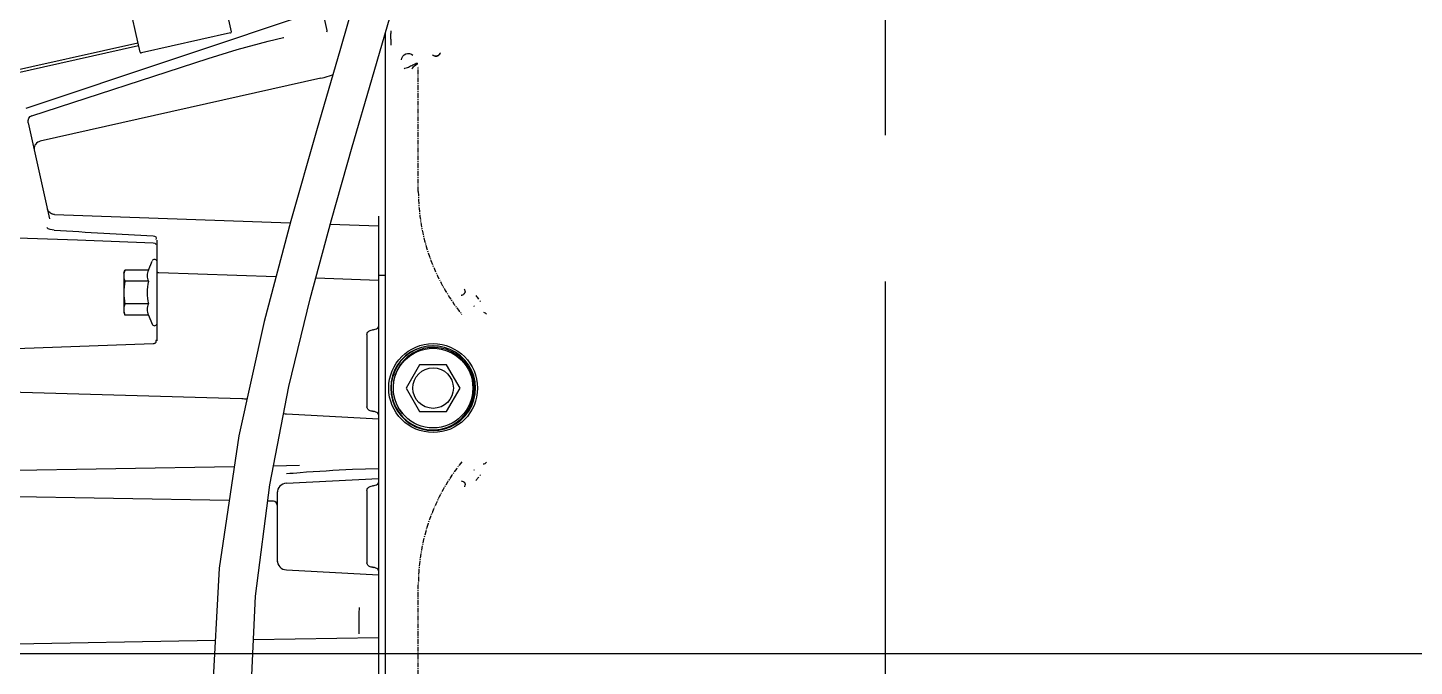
# Model space of a CAD drawing. Header units: metres. Extents: x 27859 to 32645, y 1492 to 8791.
# Drawn here: x 29835.3 to 30191.1, y 5729.2 to 5892.9 of the extents above; entities that cross this region are included whole.
import ezdxf

# ---------------------------------------------------------------- set-up
doc = ezdxf.new("R2010")
doc.units = ezdxf.units.M
doc.linetypes.add('CENTER', pattern=[2, 1.25, -0.25, 0.25, -0.25])
doc.layers.add('E-EQPT', color=190, linetype='Continuous')
doc.layers.add('E-HAT', color=253, linetype='CENTER', lineweight=15)

# ---------------------------------------------------------------- blocks, each defined once
blk = doc.blocks.new('EDG')
at = {"color": 6, "linetype": 'CENTER', "ltscale": 150}
blk.add_line((814.99, -420.5, 1), (814.99, 5130.26, 1), dxfattribs=at)
at = {"color": 0, "linetype": 'CENTER'}
for p, q in [((934.79, 1824.39, 1), (934.79, 1757.26, 1)), ((934.79, 1656.39, 1), (934.79, 1624.38, 1))]:
    blk.add_line(p, q, dxfattribs=at)
at = {"color": 0, "linetype": 'Continuous'}
for p, q in [((943.19, 1789.14, 1), (943.19, 1615.6, 1)), ((944.99, 1687.53, 1), (944.99, 1788.82, 1)), ((977.88, 1788.82, 1), (976.59, 1760.17, 1)), ((985.93, 1753.02, 1), (987.86, 1788.82, 1)), ((986.93, 1771.56, 1), (1064.2, 1772.91, 1)), ((944.99, 1770.82, 1), (977.1, 1771.38, 1)), ((976.59, 1760.17, 1), (972.91, 1731.6, 1)), ((968.62, 1753.45, 1), (944.99, 1754.69, 1)), ((946.57, 1752.77, 1), (946.41, 1752.79, 1)), ((947.99, 1733.06, 1), (947.99, 1751.59, 1)), ((970.99, 1733.41, 1), (970.99, 1751.4, 1)), ((980.82, 1719.06, 1), (985.93, 1753.02, 1)), ((971.98, 1735.83, 1), (973.45, 1735.81, 1)), ((983.32, 1735.63, 1), (1085.52, 1733.85, 1)), ((922.89, 1732.13, 1), (922.74, 1731.6, 1)), ((922.74, 1731.59, 1), (922.74, 1731.6, 1)), ((922.74, 1731.6, 1), (922.74, 1731.6, 1)), ((922.74, 1731.58, 1), (922.74, 1731.59, 1)), ((922.74, 1731.56, 1), (922.74, 1731.58, 1)), ((922.74, 1731.54, 1), (922.74, 1731.56, 1)), ((922.74, 1731.52, 1), (922.74, 1731.54, 1)), ((922.75, 1731.5, 1), (922.74, 1731.52, 1)), ((922.75, 1731.47, 1), (922.75, 1731.5, 1)), ((922.76, 1731.43, 1), (922.75, 1731.47, 1)), ((922.77, 1731.38, 1), (922.76, 1731.43, 1)), ((922.79, 1731.33, 1), (922.77, 1731.38, 1)), ((922.82, 1731.25, 1), (922.79, 1731.33, 1)), ((922.89, 1731.12, 1), (922.82, 1731.25, 1)), ((922.95, 1731.03, 1), (922.89, 1731.12, 1)), ((923, 1730.97, 1), (922.95, 1731.03, 1)), ((923.03, 1730.93, 1), (923, 1730.97, 1)), ((923.06, 1730.9, 1), (923.03, 1730.93, 1)), ((923.09, 1730.88, 1), (923.06, 1730.9, 1)), ((923.11, 1730.86, 1), (923.09, 1730.88, 1)), ((923.13, 1730.84, 1), (923.11, 1730.86, 1)), ((923.14, 1730.83, 1), (923.13, 1730.84, 1)), ((923.15, 1730.83, 1), (923.14, 1730.83, 1)), ((923.16, 1730.82, 1), (923.15, 1730.83, 1)), ((923.16, 1730.82, 1), (923.67, 1730.66, 1)), ((923.16, 1730.82, 1), (923.16, 1730.82, 1)), ((968.62, 1731.2, 1), (944.99, 1729.96, 1)), ((946.41, 1731.86, 1), (946.57, 1731.88, 1)), ((972.91, 1731.6, 1), (967.99, 1706.44, 1)), ((920.42, 1727.78, 1), (920.57, 1727.95, 1)), ((944.99, 1727.51, 1), (951.71, 1727.73, 1)), ((965.24, 1726.7, 1), (971.97, 1726.82, 1)), ((982.02, 1726.99, 1), (1085.52, 1728.8, 1)), ((974.34, 1689.75, 1), (980.82, 1719.06, 1)), ((924.78, 1715.49, 1), (923.61, 1714.5, 1)), ((925.13, 1716.01, 1), (923.87, 1715.08, 1)), ((926.09, 1716.3, 1), (924.78, 1715.49, 1)), ((926.51, 1716.76, 1), (925.13, 1716.01, 1)), ((927.5, 1716.92, 1), (926.09, 1716.3, 1)), ((927.98, 1717.3, 1), (926.51, 1716.76, 1)), ((928.98, 1717.32, 1), (927.5, 1716.92, 1)), ((929.51, 1717.62, 1), (927.98, 1717.3, 1)), ((930.51, 1717.51, 1), (928.98, 1717.32, 1)), ((930.99, 1717.72, 1), (929.51, 1717.62, 1)), ((932.05, 1717.48, 1), (930.51, 1717.51, 1)), ((932.48, 1717.62, 1), (930.99, 1717.72, 1)), ((933.58, 1717.23, 1), (932.05, 1717.48, 1)), ((934.01, 1717.3, 1), (932.48, 1717.62, 1)), ((935.05, 1716.75, 1), (933.58, 1717.23, 1)), ((935.48, 1716.76, 1), (934.01, 1717.3, 1)), ((936.43, 1716.08, 1), (935.05, 1716.75, 1)), ((936.85, 1716.01, 1), (935.48, 1716.76, 1)), ((937.71, 1715.21, 1), (936.43, 1716.08, 1)), ((938.11, 1715.08, 1), (936.85, 1716.01, 1)), ((938.85, 1714.16, 1), (937.71, 1715.21, 1)), ((921.82, 1712.71, 1), (921.07, 1711.33, 1)), ((921.74, 1712.06, 1), (921.1, 1710.67, 1)), ((922.59, 1713.35, 1), (921.74, 1712.06, 1)), ((922.76, 1713.96, 1), (921.82, 1712.71, 1)), ((923.61, 1714.5, 1), (922.59, 1713.35, 1)), ((923.87, 1715.08, 1), (922.76, 1713.96, 1)), ((927.53, 1712.82, 1), (924.06, 1706.82, 1)), ((934.46, 1712.82, 1), (927.53, 1712.82, 1)), ((937.92, 1706.82, 1), (934.46, 1712.82, 1)), ((939.22, 1713.97, 1), (938.11, 1715.08, 1)), ((938.78, 1713.42, 1), (938.6, 1713.6, 1)), ((939.67, 1712.23, 1), (938.78, 1713.42, 1)), ((939.83, 1712.96, 1), (938.85, 1714.16, 1)), ((940.16, 1712.72, 1), (939.22, 1713.97, 1)), ((940.38, 1710.91, 1), (939.67, 1712.23, 1)), ((940.63, 1711.63, 1), (939.83, 1712.96, 1)), ((940.9, 1711.34, 1), (940.16, 1712.72, 1)), ((941.22, 1710.2, 1), (940.63, 1711.63, 1)), ((968.62, 1713.45, 1), (944.99, 1714.69, 1)), ((946.57, 1712.77, 1), (946.41, 1712.79, 1)), ((947.99, 1693.06, 1), (947.99, 1711.59, 1)), ((920.21, 1708.33, 1), (920.11, 1706.77, 1)), ((920.53, 1709.86, 1), (920.21, 1708.33, 1)), ((920.66, 1709.2, 1), (920.43, 1707.68, 1)), ((921.07, 1711.33, 1), (920.53, 1709.86, 1)), ((921.1, 1710.67, 1), (920.66, 1709.2, 1)), ((940.89, 1709.51, 1), (940.38, 1710.91, 1)), ((941.2, 1708.04, 1), (940.89, 1709.51, 1)), ((941.45, 1709.88, 1), (940.9, 1711.34, 1)), ((941.28, 1706.55, 1), (941.2, 1708.04, 1)), ((941.61, 1708.7, 1), (941.22, 1710.2, 1)), ((941.78, 1708.35, 1), (941.45, 1709.88, 1)), ((941.77, 1707.16, 1), (941.61, 1708.7, 1)), ((941.88, 1706.79, 1), (941.78, 1708.35, 1)), ((980.05, 1709.6, 1), (1050.29, 1707.54, 1)), ((920.11, 1706.77, 1), (920.23, 1705.22, 1)), ((920.23, 1705.22, 1), (920.57, 1703.7, 1)), ((920.43, 1707.68, 1), (920.43, 1706.15, 1)), ((920.43, 1706.15, 1), (920.65, 1704.63, 1)), ((920.65, 1704.63, 1), (921.09, 1703.16, 1)), ((924.06, 1706.82, 1), (927.53, 1700.82, 1)), ((934.46, 1700.82, 1), (937.92, 1706.82, 1)), ((940.8, 1703.59, 1), (941.15, 1705.05, 1)), ((941.15, 1705.05, 1), (941.28, 1706.55, 1)), ((941.42, 1703.7, 1), (941.76, 1705.23, 1)), ((941.44, 1704.08, 1), (941.72, 1705.61, 1)), ((941.72, 1705.61, 1), (941.77, 1707.16, 1)), ((941.76, 1705.23, 1), (941.88, 1706.79, 1)), ((967.99, 1706.44, 1), (962.56, 1683.97, 1)), ((920.57, 1703.7, 1), (921.12, 1702.24, 1)), ((921.09, 1703.16, 1), (921.73, 1701.78, 1)), ((921.12, 1702.24, 1), (921.88, 1700.88, 1)), ((921.73, 1701.78, 1), (922.57, 1700.5, 1)), ((921.88, 1700.88, 1), (922.83, 1699.64, 1)), ((938.54, 1699.72, 1), (939.48, 1700.89, 1)), ((939.15, 1699.64, 1), (940.1, 1700.88, 1)), ((939.34, 1699.94, 1), (940.24, 1701.22, 1)), ((939.48, 1700.89, 1), (940.24, 1702.2, 1)), ((940.1, 1700.88, 1), (940.86, 1702.24, 1)), ((940.24, 1702.2, 1), (940.8, 1703.59, 1)), ((940.24, 1701.22, 1), (940.94, 1702.61, 1)), ((940.86, 1702.24, 1), (941.42, 1703.7, 1)), ((940.94, 1702.61, 1), (941.44, 1704.08, 1)), ((922.57, 1700.5, 1), (923.58, 1699.35, 1)), ((922.83, 1699.64, 1), (923.95, 1698.55, 1)), ((923.58, 1699.35, 1), (924.75, 1698.37, 1)), ((923.95, 1698.55, 1), (925.21, 1697.62, 1)), ((924.75, 1698.37, 1), (926.04, 1697.57, 1)), ((925.21, 1697.62, 1), (926.6, 1696.89, 1)), ((926.04, 1697.57, 1), (927.44, 1696.96, 1)), ((927.53, 1700.82, 1), (934.46, 1700.82, 1)), ((934.85, 1697.15, 1), (936.2, 1697.82, 1)), ((935.4, 1696.89, 1), (936.78, 1697.62, 1)), ((935.7, 1697.06, 1), (937.05, 1697.84, 1)), ((936.2, 1697.82, 1), (937.44, 1698.69, 1)), ((936.78, 1697.62, 1), (938.04, 1698.54, 1)), ((937.05, 1697.84, 1), (938.27, 1698.81, 1)), ((937.44, 1698.69, 1), (938.54, 1699.72, 1)), ((938.04, 1698.54, 1), (939.15, 1699.64, 1)), ((938.27, 1698.81, 1), (939.34, 1699.94, 1)), ((926.6, 1696.89, 1), (928.07, 1696.37, 1)), ((927.44, 1696.96, 1), (928.9, 1696.56, 1)), ((928.07, 1696.37, 1), (929.61, 1696.06, 1)), ((928.9, 1696.56, 1), (930.41, 1696.38, 1)), ((929.37, 1696.11, 1), (930.85, 1695.98, 1)), ((929.61, 1696.06, 1), (931.17, 1695.98, 1)), ((930.41, 1696.38, 1), (931.93, 1696.42, 1)), ((930.85, 1695.98, 1), (932.4, 1696.06, 1)), ((931.17, 1695.98, 1), (932.73, 1696.12, 1)), ((931.93, 1696.42, 1), (933.42, 1696.68, 1)), ((932.4, 1696.06, 1), (933.93, 1696.37, 1)), ((932.73, 1696.12, 1), (934.25, 1696.48, 1)), ((933.42, 1696.68, 1), (934.85, 1697.15, 1)), ((933.93, 1696.37, 1), (935.4, 1696.89, 1)), ((934.25, 1696.48, 1), (935.7, 1697.06, 1)), ((1001.89, 1676.79, 1), (1001.89, 1694.66, 1)), ((1050.33, 1697.07, 1), (1002.86, 1695.4, 1)), ((946.41, 1691.86, 1), (946.57, 1691.88, 1)), ((1004.06, 1688.1, 1), (1003.09, 1690.42, 1)), ((944.99, 1662.69, 1), (944.99, 1687.52, 1)), ((967.53, 1663.95, 1), (974.34, 1689.75, 1)), ((1004.06, 1688.1, 1), (1010.07, 1688.1, 1)), ((1010.39, 1687.32, 1), (1010.07, 1688.1, 1)), ((1010.39, 1677.32, 1), (1010.39, 1687.32, 1)), ((962.56, 1683.97, 1), (957.07, 1663.64, 1)), ((1004.06, 1685.21, 1), (1010.07, 1685.21, 1)), ((922.78, 1682.08, 1), (922.79, 1682.1, 1)), ((922.78, 1682.06, 1), (922.78, 1682.08, 1)), ((922.78, 1682.05, 1), (922.78, 1682.06, 1)), ((922.78, 1682.04, 1), (922.78, 1682.05, 1)), ((922.78, 1682.04, 1), (922.78, 1682.04, 1)), ((922.79, 1682.13, 1), (922.8, 1682.16, 1)), ((922.79, 1682.1, 1), (922.79, 1682.13, 1)), ((922.8, 1682.2, 1), (922.82, 1682.24, 1)), ((922.8, 1682.16, 1), (922.8, 1682.2, 1)), ((922.82, 1682.24, 1), (922.84, 1682.3, 1)), ((922.84, 1682.3, 1), (922.87, 1682.38, 1)), ((922.87, 1682.38, 1), (922.93, 1682.51, 1)), ((922.93, 1682.51, 1), (922.99, 1682.6, 1)), ((922.99, 1682.6, 1), (923.03, 1682.65, 1)), ((923.03, 1682.65, 1), (923.06, 1682.68, 1)), ((923.06, 1682.68, 1), (923.09, 1682.71, 1)), ((923.09, 1682.71, 1), (923.11, 1682.73, 1)), ((923.11, 1682.73, 1), (923.13, 1682.75, 1)), ((923.13, 1682.75, 1), (923.15, 1682.77, 1)), ((923.15, 1682.77, 1), (923.16, 1682.78, 1)), ((923.16, 1682.78, 1), (923.18, 1682.79, 1)), ((923.18, 1682.79, 1), (923.18, 1682.8, 1)), ((923.18, 1682.8, 1), (923.19, 1682.8, 1)), ((923.19, 1682.8, 1), (923.2, 1682.8, 1)), ((944.99, 1677.82, 1), (943.19, 1677.82, 1)), ((944.99, 1679.19, 1), (961.12, 1678.63, 1)), ((971.31, 1678.27, 1), (1001.41, 1677.22, 1)), ((1001.89, 1668.92, 1), (1001.89, 1676.72, 1)), ((1004.06, 1676.55, 1), (1003.09, 1674.23, 1)), ((1004.06, 1679.44, 1), (1010.07, 1679.44, 1)), ((1004.06, 1676.55, 1), (1010.07, 1676.55, 1)), ((1010.39, 1677.32, 1), (1010.07, 1676.55, 1)), ((1002.43, 1669.65, 1), (1002.04, 1670.02, 1)), ((1002.86, 1669.53, 1), (1002.43, 1669.65, 1)), ((1022.27, 1668.84, 1), (1002.86, 1669.53, 1)), ((1044.01, 1668.05, 1), (1022.27, 1668.84, 1)), ((957.37, 1664.76, 1), (944.99, 1665.19, 1)), ((957.07, 1663.64, 1), (951.74, 1644.99, 1)), ((960.94, 1640.81, 1), (967.53, 1663.95, 1)), ((1028.16, 1662.28, 1), (967.65, 1664.4, 1)), ((1028.16, 1662.28, 1), (1028.31, 1662.27, 1)), ((1028.31, 1662.27, 1), (1028.6, 1662.22, 1)), ((1028.6, 1662.22, 1), (1028.89, 1662.12, 1)), ((1028.89, 1662.12, 1), (1029.16, 1661.98, 1)), ((1029.16, 1661.98, 1), (1029.39, 1661.8, 1)), ((1029.39, 1661.8, 1), (1029.59, 1661.61, 1)), ((1034.91, 1638.78, 1), (1029.43, 1663.4, 1)), ((1029.59, 1661.61, 1), (1029.75, 1661.4, 1)), ((1029.75, 1661.4, 1), (1029.87, 1661.19, 1)), ((1029.87, 1661.19, 1), (1029.96, 1660.98, 1)), ((1029.96, 1660.98, 1), (1029.98, 1660.92, 1)), ((951.74, 1644.99, 1), (946.7, 1627.7, 1)), ((954.79, 1619.72, 1), (960.94, 1640.81, 1)), ((959.77, 1627.36, 1), (1031.84, 1643.53, 1)), ((1033.96, 1636.97, 1), (988.74, 1622.3, 1)), ((1034.03, 1637, 1), (1033.94, 1636.96, 1)), ((1034.37, 1637.21, 1), (1034.03, 1637, 1)), ((1034.72, 1637.62, 1), (1034.37, 1637.21, 1)), ((1034.92, 1638.19, 1), (1034.72, 1637.62, 1)), ((1034.91, 1638.78, 1), (1034.92, 1638.19, 1)), ((959.44, 1609.76, 1), (1035.55, 1635.15, 1)), ((946.7, 1627.7, 1), (942.01, 1611.53, 1)), ((958.93, 1627.16, 1), (956.77, 1626.49, 1)), ((959.77, 1627.36, 1), (958.93, 1627.16, 1)), ((1043.64, 1627.3, 1), (1006.57, 1618.98, 1)), ((1043.8, 1626.57, 1), (1006.73, 1618.25, 1)), ((929.66, 1621.54, 1), (929.66, 1621.54, 1)), ((929.66, 1621.54, 1), (929.66, 1621.54, 1)), ((929.66, 1621.54, 1), (929.67, 1621.54, 1)), ((929.67, 1621.54, 1), (929.68, 1621.55, 1)), ((929.68, 1621.55, 1), (929.69, 1621.55, 1)), ((929.69, 1621.55, 1), (929.7, 1621.56, 1)), ((929.7, 1621.56, 1), (929.72, 1621.57, 1)), ((929.72, 1621.57, 1), (929.74, 1621.58, 1)), ((929.74, 1621.58, 1), (929.77, 1621.6, 1)), ((929.77, 1621.6, 1), (929.81, 1621.61, 1)), ((929.81, 1621.61, 1), (929.86, 1621.63, 1)), ((929.86, 1621.63, 1), (929.89, 1621.64, 1)), ((929.89, 1621.64, 1), (929.94, 1621.66, 1)), ((929.94, 1621.66, 1), (930.07, 1621.69, 1)), ((930.07, 1621.69, 1), (930.11, 1621.69, 1)), ((930.11, 1621.69, 1), (930.15, 1621.7, 1)), ((930.15, 1621.7, 1), (930.2, 1621.7, 1)), ((930.2, 1621.7, 1), (930.23, 1621.7, 1)), ((930.23, 1621.7, 1), (930.26, 1621.7, 1)), ((930.26, 1621.7, 1), (930.29, 1621.7, 1)), ((930.29, 1621.7, 1), (930.3, 1621.7, 1)), ((930.3, 1621.7, 1), (930.32, 1621.7, 1)), ((930.32, 1621.7, 1), (930.33, 1621.7, 1)), ((930.33, 1621.7, 1), (930.33, 1621.7, 1)), ((930.33, 1621.7, 1), (930.34, 1621.7, 1)), ((930.34, 1621.7, 1), (930.34, 1621.7, 1)), ((930.34, 1621.7, 1), (930.34, 1621.7, 1)), ((949.19, 1600.24, 1), (954.79, 1619.72, 1)), ((981.31, 1620.01, 1), (973.32, 1617.83, 1)), ((988.74, 1622.3, 1), (981.31, 1620.01, 1)), ((983.01, 1615.72, 1), (1005.84, 1620.85, 1)), ((1006.18, 1620.72, 1), (1017.6, 1569.4, 1)), ((941.87, 1617.35, 1), (941.88, 1618.09, 1)), ((958.24, 1615.32, 1), (958.32, 1615.51, 1)), ((969.39, 1616.9, 1), (969.32, 1616.89, 1)), ((973.32, 1617.83, 1), (969.39, 1616.9, 1)), ((982.76, 1615.46, 1), (994.18, 1564.15, 1)), ((958.26, 1615.11, 1), (958.24, 1615.32, 1)), ((959.44, 1609.76, 1), (958.25, 1615.13, 1))]:
    blk.add_line(p, q, dxfattribs=at)
at = {"color": 0}
blk.add_line((130, 1775, 1), (1499.99, 1775, 1), dxfattribs=at)
at = {"color": 0, "linetype": 'Continuous'}
for radius in [11.4, 10.2, 5.2]:
    blk.add_circle((930.99, 1706.82, 1), radius, dxfattribs=at)
at = {"color": 0, "linetype": 'CENTER'}
for centre, start, end in [((884.79, 1757.26, 1), 320.9185, 0), ((884.79, 1656.39, 1), 0, 39.0815)]:
    blk.add_arc(centre, 50, start, end, dxfattribs=at)
at = {"color": 0, "linetype": 'Continuous'}
for centre, radius, start, end in [((968.49, 1750.95, 1), 2.5, 0, 87), ((971.99, 1736.83, 1), 1, 179.9997, 269), ((968.49, 1733.7, 1), 2.5, 273, 0), ((857.61, 1778.39, 1), 78.64, 321.6884, 321.9764), ((852.07, 1782.73, 1), 85.67, 321.9756, 322.2406), ((849.27, 1784.9, 1), 89.21, 322.2398, 322.4899), ((946.59, 1706.82, 1), 35.57, 140.9313, 141.3193), ((995.62, 1216.49, 1), 512.92, 93.0169, 93.4077), ((968.49, 1710.95, 1), 2.5, 70.1057, 87), ((1002.49, 1690.18, 1), 0.649, 22.5, 157.5), ((1006.8, 1686.57, 1), 3.6, 11.8964, 12.8009), ((946.59, 1706.82, 1), 35.56, 218.6812, 219.0687), ((853.36, 1631.92, 1), 84.04, 37.4959, 38.2993), ((946.59, 1706.82, 1), 33.53, 218.6812, 219.0687), ((1001.39, 1676.72, 1), 0.5, 0, 88), ((1002.49, 1674.47, 1), 0.649, 202.5, 337.5), ((601.6, -5556.77, 1), 7235.69, 86.619926, 86.821019), ((930.27, 1620.65, 1), 1.07, 124.895, 134.6479), ((930.25, 1620.38, 1), 1.32, 74.4491, 86.0001), ((1146.43, 1616.84, 1), 204.56, 179.8574, 180.058), ((1253.81, 1617.17, 1), 311.94, 180.0978, 180.2289), ((659.58, 1618.95, 1), 282.3, 359.8258, 359.9787), ((716.72, 1615.01, 1), 225.16, 0.042, 0.2308)]:
    blk.add_arc(centre, radius, start, end, dxfattribs=at)
for points, knots in [([(949.96, 1769.87, 1), (949.97, 1769.79, 1), (949.98, 1769.62, 1), (949.98, 1769.45, 1), (949.99, 1769.36, 1)], [0, 0, 0, 0, 0.470189, 1, 1, 1, 1]), ([(949.99, 1768.18, 1), (949.99, 1767.82, 1), (949.99, 1766.13, 1), (950.01, 1764.43, 1), (949.86, 1763.11, 1)], [0, 0, 0, 0, 0.213631, 1, 1, 1, 1]), ([(944.99, 1753.66, 1), (944.99, 1753.59, 1), (945.15, 1753.19, 1), (945.57, 1753, 1), (945.9, 1752.9, 1)], [0, 0, 0, 0, 0.169383, 1, 1, 1, 1]), ([(945.9, 1752.9, 1), (945.98, 1752.87, 1), (946.15, 1752.82, 1), (946.33, 1752.8, 1), (946.41, 1752.79, 1)], [0, 0, 0, 0, 0.49406, 1, 1, 1, 1]), ([(946.57, 1752.77, 1), (946.78, 1752.75, 1), (947.41, 1752.64, 1), (947.99, 1752.03, 1), (947.99, 1751.59, 1)], [0, 0, 0, 0, 0.321562, 1, 1, 1, 1]), ([(947.99, 1733.06, 1), (947.99, 1732.62, 1), (947.41, 1732.01, 1), (946.78, 1731.9, 1), (946.57, 1731.88, 1)], [0, 0, 0, 0, 0.678433, 1, 1, 1, 1]), ([(946.41, 1731.86, 1), (946.22, 1731.84, 1), (945.7, 1731.72, 1), (944.99, 1731.37, 1), (944.99, 1730.99, 1)], [0, 0, 0, 0, 0.343991, 1, 1, 1, 1]), ([(944.99, 1713.66, 1), (944.99, 1713.59, 1), (945.15, 1713.19, 1), (945.57, 1713, 1), (945.9, 1712.9, 1)], [0, 0, 0, 0, 0.169383, 1, 1, 1, 1]), ([(945.9, 1712.9, 1), (945.98, 1712.87, 1), (946.15, 1712.82, 1), (946.33, 1712.8, 1), (946.41, 1712.79, 1)], [0, 0, 0, 0, 0.49406, 1, 1, 1, 1]), ([(946.57, 1712.77, 1), (946.78, 1712.75, 1), (947.41, 1712.64, 1), (947.99, 1712.03, 1), (947.99, 1711.59, 1)], [0, 0, 0, 0, 0.321564, 1, 1, 1, 1]), ([(1002.36, 1695.28, 1), (1002.27, 1695.24, 1), (1002.11, 1695.15, 1), (1002.02, 1694.97, 1), (1002.02, 1694.89, 1)], [0, 0, 0, 0, 0.53581, 1, 1, 1, 1]), ([(1002.02, 1694.89, 1), (1002.02, 1694.86, 1), (1002.03, 1694.79, 1), (1002.06, 1694.73, 1), (1002.07, 1694.7, 1)], [0, 0, 0, 0, 0.46466, 1, 1, 1, 1]), ([(1002.07, 1694.7, 1), (1002.08, 1694.68, 1), (1002.1, 1694.65, 1), (1002.13, 1694.61, 1), (1002.14, 1694.6, 1)], [0, 0, 0, 0, 0.476367, 1, 1, 1, 1]), ([(1002.86, 1695.4, 1), (1002.78, 1695.4, 1), (1002.6, 1695.37, 1), (1002.44, 1695.32, 1), (1002.36, 1695.28, 1)], [0, 0, 0, 0, 0.481569, 1, 1, 1, 1]), ([(946.41, 1691.86, 1), (946.22, 1691.84, 1), (945.7, 1691.72, 1), (944.99, 1691.37, 1), (944.99, 1690.99, 1)], [0, 0, 0, 0, 0.343991, 1, 1, 1, 1]), ([(947.99, 1693.06, 1), (947.99, 1692.62, 1), (947.41, 1692.01, 1), (946.78, 1691.9, 1), (946.57, 1691.88, 1)], [0, 0, 0, 0, 0.678445, 1, 1, 1, 1]), ([(1004.06, 1685.21, 1), (1004.24, 1685.67, 1), (1004.51, 1686.65, 1), (1004.24, 1687.64, 1), (1004.06, 1688.1, 1)], [0, 0, 0, 0, 0.5, 1, 1, 1, 1]), ([(1010.07, 1685.21, 1), (1010.12, 1685.33, 1), (1010.3, 1685.79, 1), (1010.39, 1686.29, 1), (1010.39, 1686.65, 1)], [0, 0, 0, 0, 0.257235, 1, 1, 1, 1]), ([(922.78, 1682.04, 1), (922.78, 1681.94, 1), (922.81, 1681.74, 1), (922.89, 1681.55, 1), (922.94, 1681.47, 1)], [0, 0, 0, 0, 0.50865, 1, 1, 1, 1]), ([(923.78, 1682.99, 1), (923.69, 1682.98, 1), (923.49, 1682.93, 1), (923.31, 1682.84, 1), (923.21, 1682.78, 1)], [0, 0, 0, 0, 0.432509, 1, 1, 1, 1]), ([(1004.06, 1676.55, 1), (1004.24, 1677.01, 1), (1004.51, 1677.99, 1), (1004.24, 1678.98, 1), (1004.06, 1679.44, 1)], [0, 0, 0, 0, 0.5, 1, 1, 1, 1]), ([(1010.39, 1677.99, 1), (1010.39, 1678.12, 1), (1010.36, 1678.61, 1), (1010.22, 1679.09, 1), (1010.07, 1679.44, 1)], [0, 0, 0, 0, 0.245295, 1, 1, 1, 1]), ([(1010.07, 1676.55, 1), (1010.12, 1676.67, 1), (1010.3, 1677.13, 1), (1010.39, 1677.63, 1), (1010.39, 1677.99, 1)], [0, 0, 0, 0, 0.257235, 1, 1, 1, 1]), ([(1002.86, 1667.78, 1), (1002.62, 1667.8, 1), (1002.08, 1667.88, 1), (1002.04, 1668.52, 1), (1002.18, 1668.68, 1)], [0, 0, 0, 0, 0.533507, 1, 1, 1, 1]), ([(1031.84, 1643.53, 1), (1032.28, 1643.63, 1), (1033.13, 1644.16, 1), (1033.39, 1645.11, 1), (1033.39, 1645.57, 1)], [0, 0, 0, 0, 0.495951, 1, 1, 1, 1]), ([(936.43, 1624.92, 1), (936.09, 1624.62, 1), (935.91, 1624.11, 1), (934.91, 1623.69, 1), (935.02, 1623.51, 1)], [0, 0, 0, 0, 0.684006, 1, 1, 1, 1]), ([(938.43, 1624.92, 1), (938.37, 1624.74, 1), (937.57, 1624.74, 1), (936.78, 1624.12, 1), (935.84, 1623.85, 1), (935.19, 1623.4, 1), (935.02, 1623.51, 1)], [0, 0, 0, 0, 0.152603, 0.49529, 0.837021, 1, 1, 1, 1]), ([(939.07, 1622.65, 1), (939.07, 1622.03, 1), (938.19, 1620.67, 1), (936.62, 1621.01, 1), (936.17, 1621.45, 1)], [0, 0, 0, 0, 0.5, 1, 1, 1, 1]), ([(929.17, 1621.03, 1), (929.15, 1620.99, 1), (929.12, 1620.92, 1), (929.1, 1620.85, 1), (929.08, 1620.82, 1)], [0, 0, 0, 0, 0.503471, 1, 1, 1, 1]), ([(929.42, 1621.35, 1), (929.37, 1621.3, 1), (929.28, 1621.2, 1), (929.2, 1621.09, 1), (929.17, 1621.03, 1)], [0, 0, 0, 0, 0.50365, 1, 1, 1, 1]), ([(929.52, 1621.42, 1), (929.46, 1621.35, 1), (929.35, 1621.22, 1), (929.28, 1621.06, 1), (929.26, 1620.98, 1)], [0, 0, 0, 0, 0.507217, 1, 1, 1, 1]), ([(929.89, 1621.64, 1), (929.8, 1621.61, 1), (929.63, 1621.53, 1), (929.49, 1621.42, 1), (929.42, 1621.35, 1)], [0, 0, 0, 0, 0.499029, 1, 1, 1, 1]), ([(930.11, 1621.69, 1), (930.07, 1621.69, 1), (930, 1621.67, 1), (929.93, 1621.65, 1), (929.89, 1621.64, 1)], [0, 0, 0, 0, 0.500168, 1, 1, 1, 1]), ([(930.34, 1621.7, 1), (930.3, 1621.7, 1), (930.22, 1621.7, 1), (930.15, 1621.7, 1), (930.11, 1621.69, 1)], [0, 0, 0, 0, 0.500662, 1, 1, 1, 1]), ([(930.92, 1621.41, 1), (930.85, 1621.49, 1), (930.66, 1621.61, 1), (930.45, 1621.68, 1), (930.34, 1621.69, 1)], [0, 0, 0, 0, 0.49257, 1, 1, 1, 1]), ([(931.15, 1621.34, 1), (931.08, 1621.41, 1), (930.91, 1621.54, 1), (930.71, 1621.62, 1), (930.6, 1621.65, 1)], [0, 0, 0, 0, 0.492552, 1, 1, 1, 1]), ([(1006.18, 1620.72, 1), (1006.16, 1620.8, 1), (1006, 1620.87, 1), (1005.88, 1620.86, 1), (1005.84, 1620.85, 1)], [0, 0, 0, 0, 0.692679, 1, 1, 1, 1]), ([(983.01, 1615.72, 1), (982.97, 1615.71, 1), (982.85, 1615.68, 1), (982.74, 1615.55, 1), (982.76, 1615.46, 1)], [0, 0, 0, 0, 0.30747, 1, 1, 1, 1])]:
    blk.add_open_spline(points, degree=3, knots=knots, dxfattribs=at)
for points in [[(949.99, 1769.36, 1), (950, 1768.97, 1), (949.99, 1768.57, 1), (949.99, 1768.18, 1)], [(918.14, 1726.26, 1), (917.82, 1726.23, 1), (917.48, 1726.06, 1), (917.31, 1725.8, 1)], [(951.71, 1727.7, 1), (956.18, 1727.93, 1), (960.66, 1728.24, 1), (965.13, 1728.51, 1)], [(978.74, 1709.65, 1), (979.18, 1709.63, 1), (979.62, 1709.61, 1), (980.05, 1709.6, 1)], [(918.1, 1687.39, 1), (917.79, 1687.4, 1), (917.47, 1687.6, 1), (917.31, 1687.85, 1)], [(1010.31, 1687.37, 1), (1010.25, 1687.62, 1), (1010.17, 1687.86, 1), (1010.07, 1688.1, 1)], [(1010.39, 1686.65, 1), (1010.39, 1686.88, 1), (1010.37, 1687.1, 1), (1010.32, 1687.31, 1)], [(1004.38, 1682.32, 1), (1004.38, 1683.29, 1), (1004.25, 1684.26, 1), (1004.06, 1685.21, 1)], [(1010.39, 1682.32, 1), (1010.39, 1683.29, 1), (1010.27, 1684.26, 1), (1010.07, 1685.21, 1)], [(1004.06, 1679.44, 1), (1004.25, 1680.39, 1), (1004.38, 1681.36, 1), (1004.38, 1682.32, 1)], [(1010.07, 1679.44, 1), (1010.27, 1680.39, 1), (1010.39, 1681.36, 1), (1010.39, 1682.32, 1)], [(1028.21, 1666.33, 1), (1028.9, 1666.29, 1), (1029.65, 1666.11, 1), (1030.16, 1665.66, 1)], [(1028.31, 1662.27, 1), (1028.55, 1662.25, 1), (1028.78, 1662.18, 1), (1029, 1662.07, 1)], [(1029, 1662.07, 1), (1029.26, 1661.93, 1), (1029.49, 1661.74, 1), (1029.67, 1661.51, 1)]]:
    blk.add_open_spline(points, degree=3, dxfattribs=at)

msp = doc.modelspace()

# ---------------------------------------------------------------- hatches: boundary and pattern name
at = {"layer": 'E-HAT', "linetype": 'Continuous'}
h = msp.add_hatch(dxfattribs=at)
h.set_pattern_fill('AR-CONC', color=8, scale=40, angle=90)
h.set_pattern_definition([(140, (30868.3, 2757.35), (25.101, 286.904), [30, -330]), (85, (30868.3, 2757.35), (-300.877, -55.5), [24, -264]), (190.4514, (30870.4, 2781.26), (-275.776, 231.404), [25.496, -280.457]), (136.184, (30788.3, 2757.35), (66.208, 426.897), [45, -495]), (186.636, (30793.8, 2792.93), (-389.647, 373.865), [38.244, -420.686]), (81.184, (30788.3, 2757.35), (-389.647, 373.865), [36, -396]), (111, (30808.3, 2797.35), (161.0476, 238.763), [30, -330]), (56, (30808.3, 2797.35), (-290.06, 97.326), [24, -264]), (161.4514, (30821.72, 2817.25), (-129.012, 336.089), [25.496, -280.457]), (127.5, (30868.3, 2757.35), (-133.1575, 4.864), [0, -260.8, 0, -268, 0, -265]), (97.5, (30868.3, 2757.35), (-157.7647, 105.2278), [0, -152.8, 0, -254.8, 0, -101]), (57.5, (30868.3, 2668.15), (9.022, 213.529), [0, -100, 0, -312, 0, -414]), (47.5, (30868.3, 2628.15), (-40.042, 233.2745), [0, -130, 0, -207.2, 0, -294])])
h.paths.add_polyline_path([(32053.3, 1585.35), (28053.3, 1585.35), (28053.3, 2085.35), (28638.3, 2085.35), (28638.3, 8185.35), (28053.3, 8185.35), (28053.3, 8685.35), (32053.3, 8685.35), (32053.3, 8185.35), (31468.3, 8185.35), (31468.3, 2085.35), (32053.3, 2085.35)])

# ---------------------------------------------------------------- next in the draw order: wipeouts: each hides what was drawn before it
msp.add_wipeout([(30870.3, 2757.35), (29240.32, 2757.35), (29240.32, 7507.34), (30870.3, 7507.34)]).translate(0, 0, -732205.32).dxf.layer = 'E-EQPT'

# ---------------------------------------------------------------- next in the draw order: block references
at = {"layer": 'E-EQPT', "rotation": 180}
msp.add_blockref('EDG', (30870.3, 7507.34, -732206.32), dxfattribs=at)

doc.saveas('drawing.dxf')
